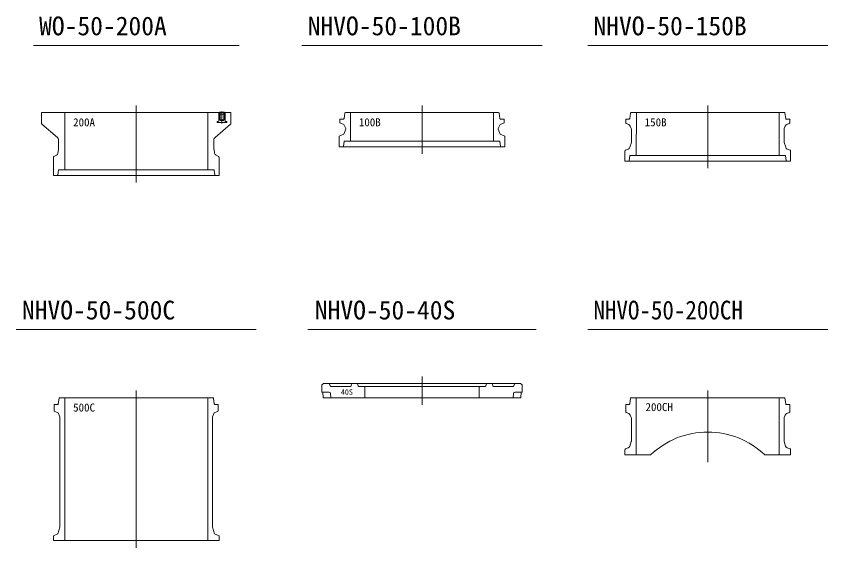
# Model space of a CAD drawing. Units: millimetres at full size, sheet at 1:20; details may follow other scales. Extents: x -5952 to 5966, y -3160 to 3160.
# Drawn here: x -4036 to -1196, y -3160 to -1300 of the extents above; entities that cross this region are included whole.
import ezdxf
from ezdxf.enums import TextEntityAlignment as Align

# ---------------------------------------------------------------- set-up
doc = ezdxf.new("R2010")
doc.units = ezdxf.units.MM
doc.header["$LTSCALE"] = 20
doc.layers.add('0-5_TEMP01', color=3, linetype='Continuous', lineweight=18)
doc.layers.add('0-7_躯体', color=7, linetype='Continuous', lineweight=9)
doc.layers.add('0-D_注釈', color=1, linetype='Continuous')
doc.styles.add('ＭＳ ゴシック', font='')
doc.styles.get('ＭＳ ゴシック').set_extended_font_data('MS Gothic')

msp = doc.modelspace()

# ---------------------------------------------------------------- linework, layer by layer
at = {"layer": '0-5_TEMP01'}
for p, q in [((-3616.11, -1611.96), (-3616.11, -1881.95)), ((-2616.11, -1611.96), (-2616.11, -1781.95)), ((-1616.11, -1611.96), (-1616.11, -1831.95)), ((-2616.11, -2560.37), (-2616.11, -2660.37)), ((-3616.11, -2610.37), (-3616.11, -3160.37)), ((-1616.11, -2610.37), (-1616.11, -2860.37))]:
    msp.add_line(p, q, dxfattribs=at)
at = {"layer": '0-7_躯体'}
for p, q in [((-3976.11, -1402.36), (-3256.11, -1402.36)), ((-3036.11, -1402.36), (-2196.12, -1402.36)), ((-2036.11, -1402.36), (-1196.12, -1402.36)), ((-3947.11, -1636.96), (-3947.11, -1675.55)), ((-3947.11, -1636.96), (-3616.11, -1636.96)), ((-3866.11, -1636.96), (-3866.11, -1836.96)), ((-3325.12, -1636.96), (-3616.11, -1636.96)), ((-3366.11, -1636.96), (-3366.11, -1836.96)), ((-3326.51, -1636.96), (-3327.02, -1637.45)), ((-3327.02, -1637.45), (-3327.02, -1665.95)), ((-3326.51, -1636.96), (-3324.11, -1636.96)), ((-3325.12, -1636.2), (-3307.11, -1636.2)), ((-3325.12, -1636.2), (-3325.12, -1636.96)), ((-3324.11, -1636.96), (-3325.12, -1636.96)), ((-3324.11, -1636.96), (-3308.12, -1636.96)), ((-3324.11, -1636.96), (-3323.66, -1637.24)), ((-3324.11, -1636.96), (-3324.11, -1661.96)), ((-3323.62, -1637.45), (-3323.62, -1642.71)), ((-3323.12, -1643.21), (-3309.11, -1643.21)), ((-3322.61, -1636.2), (-3322.61, -1641.7)), ((-3322.51, -1643.21), (-3322.51, -1662.95)), ((-3322.11, -1642.2), (-3310.11, -1642.2)), ((-3316.11, -1633.72), (-3316.11, -1675.45)), ((-3309.72, -1643.21), (-3309.72, -1662.95)), ((-3309.61, -1636.2), (-3309.61, -1641.7)), ((-3308.62, -1637.45), (-3308.62, -1642.71)), ((-3308.12, -1636.96), (-3308.56, -1637.24)), ((-3308.12, -1636.96), (-3308.12, -1661.96)), ((-3308.12, -1636.96), (-3307.11, -1636.96)), ((-3308.12, -1636.96), (-3305.72, -1636.96)), ((-3307.11, -1636.2), (-3307.11, -1636.96)), ((-3285.11, -1636.96), (-3307.11, -1636.96)), ((-3305.72, -1636.96), (-3305.21, -1637.45)), ((-3305.21, -1637.45), (-3305.21, -1665.95)), ((-3285.11, -1636.96), (-3285.11, -1675.55)), ((-2886.34, -1638.69), (-2888.89, -1658.21)), ((-2616.11, -1636.96), (-2884.36, -1636.96)), ((-2866.11, -1636.96), (-2866.11, -1736.96)), ((-2616.11, -1636.96), (-2347.87, -1636.96)), ((-2366.11, -1636.96), (-2366.11, -1736.96)), ((-2345.89, -1638.69), (-2343.34, -1658.21)), ((-1886.36, -1638.68), (-1889.11, -1658.24)), ((-1884.38, -1636.96), (-1616.11, -1636.96)), ((-1865.87, -1636.96), (-1866.37, -1786.96)), ((-1347.86, -1636.96), (-1616.11, -1636.96)), ((-1366.37, -1636.96), (-1365.87, -1786.96)), ((-1345.87, -1638.68), (-1343.12, -1658.24)), ((-3333.16, -1668.46), (-3333.16, -1671.45)), ((-3329.01, -1667.95), (-3332.66, -1667.95)), ((-3332.66, -1671.96), (-3299.57, -1671.96)), ((-3325.12, -1671.45), (-3307.11, -1671.45)), ((-3325.12, -1671.45), (-3325.12, -1671.96)), ((-3324.11, -1661.96), (-3308.12, -1661.96)), ((-3324.11, -1661.96), (-3322.51, -1662.95)), ((-3322.51, -1662.95), (-3322.51, -1664.45)), ((-3322.51, -1662.95), (-3309.72, -1662.95)), ((-3322.01, -1664.96), (-3310.22, -1664.96)), ((-3308.12, -1661.96), (-3309.72, -1662.95)), ((-3309.72, -1662.95), (-3309.72, -1664.45)), ((-3307.11, -1671.45), (-3307.11, -1671.96)), ((-3303.22, -1667.95), (-3299.57, -1667.95)), ((-3299.07, -1668.46), (-3299.07, -1671.45)), ((-2903.12, -1659.95), (-2890.87, -1659.95)), ((-2903.12, -1659.95), (-2903.12, -1672.95)), ((-2903.12, -1672.95), (-2889.11, -1678.95)), ((-2329.11, -1672.95), (-2343.11, -1678.95)), ((-2329.11, -1659.95), (-2341.36, -1659.95)), ((-2329.11, -1659.95), (-2329.11, -1672.95)), ((-1903.12, -1659.95), (-1891.09, -1659.95)), ((-1903.12, -1659.95), (-1903.12, -1672.97)), ((-1329.11, -1659.95), (-1341.14, -1659.95)), ((-1329.11, -1659.95), (-1329.11, -1672.97)), ((-3946.03, -1677.85), (-3891.71, -1723.96)), ((-3286.2, -1677.85), (-3340.51, -1723.96)), ((-2890.12, -1712.95), (-2883.12, -1694.95)), ((-2889.11, -1678.95), (-2883.12, -1692.95)), ((-2883.12, -1694.95), (-2883.12, -1692.95)), ((-2343.11, -1678.95), (-2349.12, -1692.95)), ((-1901.3, -1675.73), (-1892.79, -1679.38)), ((-1887.54, -1684.63), (-1883.92, -1693.07)), ((-1883.12, -1697.01), (-1883.12, -1738.46)), ((-1349.11, -1697.01), (-1349.11, -1738.46)), ((-1344.69, -1684.63), (-1348.31, -1693.07)), ((-1330.93, -1675.73), (-1339.44, -1679.38)), ((-3888.11, -1731.64), (-3888.11, -1765.13)), ((-3344.11, -1731.64), (-3344.11, -1765.13)), ((-2906.12, -1719.95), (-2890.12, -1712.95)), ((-2906.12, -1719.95), (-2906.12, -1756.95)), ((-2326.12, -1719.95), (-2342.11, -1712.95)), ((-2326.12, -1719.95), (-2326.12, -1756.95)), ((-2616.11, -1756.95), (-2906.12, -1756.95)), ((-2888.34, -1738.7), (-2890.28, -1754.33)), ((-2886.35, -1736.96), (-2616.11, -1736.96)), ((-2345.88, -1736.96), (-2616.11, -1736.96)), ((-2616.11, -1756.95), (-2326.12, -1756.95)), ((-2343.89, -1738.7), (-2341.95, -1754.33)), ((-1883.55, -1741.38), (-1888.78, -1758.55)), ((-1348.68, -1741.38), (-1343.45, -1758.55)), ((-3895.46, -1786.28), (-3904.53, -1791.11)), ((-3888.25, -1766.77), (-3890.31, -1779.09)), ((-3343.98, -1766.77), (-3341.93, -1779.09)), ((-3336.76, -1786.28), (-3327.7, -1791.11)), ((-1906.12, -1771.91), (-1906.12, -1806.95)), ((-1904.32, -1769.17), (-1894.33, -1764.8)), ((-1888.36, -1788.68), (-1890.68, -1805.24)), ((-1886.38, -1786.96), (-1616.11, -1786.96)), ((-1345.86, -1786.96), (-1616.11, -1786.96)), ((-1343.87, -1788.68), (-1341.54, -1805.24)), ((-1327.91, -1769.17), (-1337.89, -1764.8)), ((-1326.12, -1771.91), (-1326.12, -1806.95)), ((-3906.11, -1793.76), (-3906.11, -1836.96)), ((-1906.12, -1806.95), (-1892.66, -1806.95)), ((-1616.11, -1806.95), (-1892.66, -1806.95)), ((-1616.11, -1806.95), (-1339.57, -1806.95)), ((-1326.12, -1806.95), (-1339.57, -1806.95)), ((-3906.11, -1836.96), (-3906.11, -1856.95)), ((-3888.36, -1838.68), (-3890.68, -1855.24)), ((-3886.38, -1836.96), (-3616.11, -1836.96)), ((-3345.86, -1836.96), (-3616.11, -1836.96)), ((-3343.87, -1838.68), (-3341.55, -1855.24)), ((-3906.11, -1856.95), (-3616.11, -1856.95)), ((-3326.11, -1856.95), (-3616.11, -1856.95)), ((-4036.12, -2396.95), (-3196.11, -2396.95)), ((-3016.11, -2396.95), (-2216.11, -2396.95)), ((-2036.11, -2396.95), (-1196.12, -2396.95)), ((-2966.11, -2590.37), (-2961.11, -2585.37)), ((-2966.11, -2590.37), (-2966.11, -2615.37)), ((-2961.11, -2585.37), (-2941.11, -2585.37)), ((-2941.11, -2585.37), (-2616.11, -2585.37)), ((-2936.66, -2594.27), (-2940.56, -2586.48)), ((-2934.88, -2595.37), (-2865.76, -2595.37)), ((-2863.8, -2593.77), (-2862.43, -2586.98)), ((-2839.54, -2593.94), (-2841.68, -2586.8)), ((-2837.62, -2595.37), (-2616.11, -2595.37)), ((-2816.11, -2595.37), (-2816.11, -2635.37)), ((-2291.11, -2585.37), (-2616.11, -2585.37)), ((-2394.6, -2595.37), (-2616.11, -2595.37)), ((-2416.11, -2595.37), (-2416.11, -2635.37)), ((-2392.69, -2593.94), (-2390.54, -2586.8)), ((-2368.43, -2593.77), (-2369.79, -2586.98)), ((-2297.35, -2595.37), (-2366.47, -2595.37)), ((-2295.56, -2594.27), (-2291.66, -2586.48)), ((-2271.12, -2585.37), (-2291.11, -2585.37)), ((-2266.11, -2590.37), (-2271.12, -2585.37)), ((-2266.11, -2590.37), (-2266.11, -2615.37)), ((-3888.88, -2656.63), (-3886.34, -2637.11)), ((-3616.11, -2635.37), (-3884.36, -2635.37)), ((-3866.11, -2635.37), (-3866.11, -3135.37)), ((-3616.11, -2635.37), (-3347.87, -2635.37)), ((-3366.11, -2635.37), (-3366.11, -3135.37)), ((-3343.34, -2656.63), (-3345.88, -2637.11)), ((-2966.11, -2615.37), (-2940.87, -2615.37)), ((-2962.67, -2615.37), (-2962.53, -2635.37)), ((-2962.53, -2635.37), (-2616.11, -2635.37)), ((-2935.88, -2620.12), (-2935.12, -2635.37)), ((-2269.7, -2635.37), (-2616.11, -2635.37)), ((-2296.35, -2620.12), (-2297.11, -2635.37)), ((-2266.11, -2615.37), (-2291.36, -2615.37)), ((-2269.56, -2615.37), (-2269.7, -2635.37)), ((-1886.36, -2637.09), (-1889.11, -2656.65)), ((-1616.11, -2635.37), (-1884.38, -2635.37)), ((-1866.11, -2635.37), (-1866.11, -2835.37)), ((-1616.11, -2635.37), (-1347.86, -2635.37)), ((-1366.11, -2635.37), (-1366.11, -2835.37)), ((-1345.87, -2637.09), (-1343.12, -2656.65)), ((-3903.11, -2658.37), (-3890.87, -2658.37)), ((-3903.11, -2658.37), (-3903.11, -2682.37)), ((-3329.12, -2658.37), (-3341.36, -2658.37)), ((-3329.12, -2658.37), (-3329.12, -2682.37)), ((-1891.09, -2658.37), (-1903.12, -2658.37)), ((-1891.09, -2658.37), (-1903.12, -2658.37)), ((-1903.12, -2658.37), (-1903.12, -2684.39)), ((-1341.14, -2658.37), (-1329.11, -2658.37)), ((-1341.14, -2658.37), (-1329.11, -2658.37)), ((-1329.11, -2658.37), (-1329.11, -2684.39)), ((-3903.11, -2682.37), (-3889.12, -2688.37)), ((-3889.12, -2688.37), (-3883.12, -2702.37)), ((-3343.12, -2688.37), (-3349.11, -2702.37)), ((-3329.12, -2682.37), (-3343.12, -2688.37)), ((-1901.3, -2687.15), (-1892.79, -2690.8)), ((-1887.54, -2696.05), (-1883.92, -2704.49)), ((-1344.69, -2696.05), (-1348.31, -2704.49)), ((-1330.93, -2687.15), (-1339.44, -2690.8)), ((-3883.12, -2702.37), (-3883.12, -3088.37)), ((-3349.11, -2702.37), (-3349.11, -3088.37)), ((-1883.12, -2708.43), (-1883.12, -2785.75)), ((-1349.11, -2708.43), (-1349.11, -2785.75)), ((-1894.18, -2810.15), (-1904.32, -2814.59)), ((-1890.12, -2808.37), (-1894.18, -2810.15)), ((-1890.12, -2808.37), (-1888.71, -2804.16)), ((-1883.62, -2788.91), (-1888.71, -2804.16)), ((-1348.6, -2788.91), (-1343.52, -2804.16)), ((-1342.12, -2808.37), (-1343.52, -2804.16)), ((-1342.12, -2808.37), (-1338.04, -2810.15)), ((-1338.04, -2810.15), (-1327.91, -2814.59)), ((-1906.12, -2817.34), (-1906.12, -2835.37)), ((-1816.11, -2835.37), (-1906.12, -2835.37)), ((-1416.11, -2835.37), (-1326.12, -2835.37)), ((-1326.12, -2817.34), (-1326.12, -2835.37)), ((-3342.11, -3111.37), (-3349.11, -3088.37)), ((-3906.11, -3118.37), (-3906.11, -3135.37)), ((-3326.11, -3118.37), (-3342.11, -3111.37)), ((-3326.11, -3118.37), (-3326.11, -3135.37)), ((-3906.11, -3135.37), (-3616.11, -3135.37)), ((-3326.11, -3135.37), (-3616.11, -3135.37))]:
    msp.add_line(p, q, dxfattribs=at)
for points in [[(-2342.11, -1712.95), (-2349.12, -1694.95), (-2349.12, -1692.95)], [(-3326.11, -1793.76), (-3326.11, -1836.96), (-3326.11, -1856.95)], [(-3906.11, -3118.37), (-3890.12, -3111.37), (-3883.12, -3088.37)]]:
    msp.add_lwpolyline(points, dxfattribs=at)
for centre, radius, start, end in [((-3324.11, -1637.45), 0.5, 0, 90), ((-3323.12, -1642.71), 0.5, 180, 270), ((-3322.11, -1641.7), 0.5, 180, 270), ((-3310.11, -1641.7), 0.5, 270, 0), ((-3309.11, -1642.71), 0.5, 270, 0), ((-3308.12, -1637.45), 0.5, 90, 180), ((-2884.36, -1638.95), 2, 90, 172.569), ((-2347.87, -1638.95), 2, 7.431, 90), ((-1884.38, -1638.95), 2, 90, 172.001), ((-1347.86, -1638.95), 2, 7.999, 90), ((-3944.11, -1675.55), 3, 180, 230.195), ((-3332.66, -1668.46), 0.5, 90, 180), ((-3332.66, -1671.45), 0.5, 180, 270), ((-3329.01, -1665.95), 2, 270, 0), ((-3322.01, -1664.45), 0.5, 180, 270), ((-3310.22, -1664.45), 0.5, 270, 0), ((-3303.22, -1665.95), 2, 180, 270), ((-3299.57, -1668.46), 0.5, 0, 90), ((-3299.57, -1671.45), 0.5, 270, 0), ((-3288.11, -1675.55), 3, 309.805, 0), ((-2890.87, -1657.95), 2, 270, 352.569), ((-2341.36, -1657.95), 2, 187.431, 270), ((-1900.11, -1672.97), 3, 180, 246.801), ((-1891.09, -1657.95), 2, 270, 352.001), ((-1341.14, -1657.95), 2, 187.999, 270), ((-1332.12, -1672.97), 3, 293.199, 0), ((-1896.73, -1688.57), 10, 23.199, 66.801), ((-1893.12, -1697.01), 10, 0, 23.199), ((-1339.11, -1697.01), 10, 156.801, 180), ((-1335.5, -1688.57), 10, 113.199, 156.801), ((-3898.12, -1731.64), 10, 0, 50.194), ((-3334.11, -1731.64), 10, 129.806, 180), ((-2893.26, -1753.95), 3, 270, 352.874), ((-2886.35, -1738.95), 2, 90, 172.876), ((-2345.88, -1738.95), 2, 7.124, 90), ((-2338.97, -1753.95), 3, 187.126, 270), ((-1898.34, -1755.64), 10, 293.629, 343.072), ((-1893.12, -1738.46), 10, 343.072, 0), ((-1339.11, -1738.46), 10, 180, 196.928), ((-1333.89, -1755.64), 10, 196.928, 246.371), ((-3900.17, -1777.45), 10, 298.072, 350.538), ((-3898.12, -1765.13), 10, 350.538, 0), ((-3334.11, -1765.13), 10, 180, 189.462), ((-3332.06, -1777.45), 10, 189.462, 241.928), ((-1903.12, -1771.91), 3, 113.629, 180), ((-1886.38, -1788.95), 2, 90, 172.001), ((-1345.86, -1788.95), 2, 7.999, 90), ((-1329.11, -1771.91), 3, 0, 66.371), ((-3903.11, -1793.76), 3, 118.073, 180), ((-3329.12, -1793.76), 3, 0, 61.927), ((-1892.66, -1804.95), 2, 270, 352.001), ((-1339.57, -1804.95), 2, 187.999, 270), ((-3886.38, -1838.95), 2, 90, 172.001), ((-3345.86, -1838.95), 2, 7.999, 90), ((-3892.66, -1854.95), 2, 270, 352.001), ((-3339.57, -1854.95), 2, 187.999, 270), ((-2942.35, -2587.37), 2, 26.565, 90), ((-2934.88, -2593.37), 2, 206.565, 270), ((-2865.76, -2593.37), 2, 270, 348.691), ((-2860.48, -2587.37), 2, 90, 168.691), ((-2843.6, -2587.37), 2, 16.7, 90), ((-2837.62, -2593.37), 2, 196.7, 270), ((-2394.6, -2593.37), 2, 270, 343.3), ((-2388.62, -2587.37), 2, 90, 163.3), ((-2371.76, -2587.37), 2, 11.309, 90), ((-2366.47, -2593.37), 2, 191.309, 270), ((-2297.35, -2593.37), 2, 270, 333.435), ((-2289.88, -2587.37), 2, 90, 153.435), ((-3884.36, -2637.37), 2, 90, 172.569), ((-3347.87, -2637.37), 2, 7.431, 90), ((-2940.87, -2620.37), 5, 2.862, 90), ((-2291.36, -2620.37), 5, 90, 177.138), ((-1884.38, -2637.37), 2, 90, 172.001), ((-1347.86, -2637.37), 2, 7.999, 90), ((-3890.87, -2656.37), 2, 270, 352.569), ((-3341.36, -2656.37), 2, 187.431, 270), ((-1891.09, -2656.37), 2, 270, 352.001), ((-1341.14, -2656.37), 2, 187.999, 270), ((-1900.11, -2684.39), 3, 180, 246.801), ((-1896.73, -2699.98), 10, 23.199, 66.802), ((-1335.5, -2699.98), 10, 113.198, 156.801), ((-1332.12, -2684.39), 3, 293.199, 0), ((-1893.12, -2708.43), 10, 0, 23.199), ((-1339.11, -2708.43), 10, 156.801, 180), ((-1616.11, -3045.37), 290, 90, 133.603), ((-1616.11, -3045.37), 290, 46.397, 90), ((-1898.2, -2800.99), 10, 293.629, 341.565), ((-1893.12, -2785.75), 10, 341.565, 0), ((-1339.11, -2785.75), 10, 180, 198.435), ((-1334.04, -2800.99), 10, 198.435, 246.371), ((-1903.12, -2817.34), 3, 113.629, 180), ((-1329.11, -2817.34), 3, 0, 66.371)]:
    msp.add_arc(centre, radius, start, end, dxfattribs=at)

# ---------------------------------------------------------------- texts
at = {"layer": '0-7_躯体', "style": 'ＭＳ ゴシック'}
for s, p in [('WO-50-200A', (-3956.11, -1386.32)), ('NHVO-50-100B', (-3016.11, -1386.32)), ('NHVO-50-150B', (-2016.11, -1386.32)), ('NHVO-50-500C', (-4016.11, -2380.91)), ('NHVO-50-40S', (-2991.11, -2380.91))]:
    msp.add_text(s, height=65.69, dxfattribs=at).set_placement(p, align=Align.BOTTOM_LEFT)
at = {"layer": '0-7_躯体', "style": 'ＭＳ ゴシック', "width": 0.9}
msp.add_text('NHVO-50-200CH', height=65.69, dxfattribs=at).set_placement((-2016.11, -2380.91), align=Align.BOTTOM_LEFT)
at = {"layer": '0-D_注釈', "style": 'ＭＳ ゴシック'}
for s, height, p in [('200A', 28.15, (-3837.06, -1693.58)), ('100B', 28.15, (-2837.06, -1693.58)), ('150B', 28.15, (-1836.81, -1693.58)), ('40S', 18.77, (-2900.1, -2630.2)), ('500C', 28.15, (-3837.06, -2691.99)), ('200CH', 28.15, (-1834, -2690.31))]:
    msp.add_text(s, height=height, dxfattribs=at).set_placement(p, align=Align.BOTTOM_LEFT)

doc.saveas('drawing.dxf')
